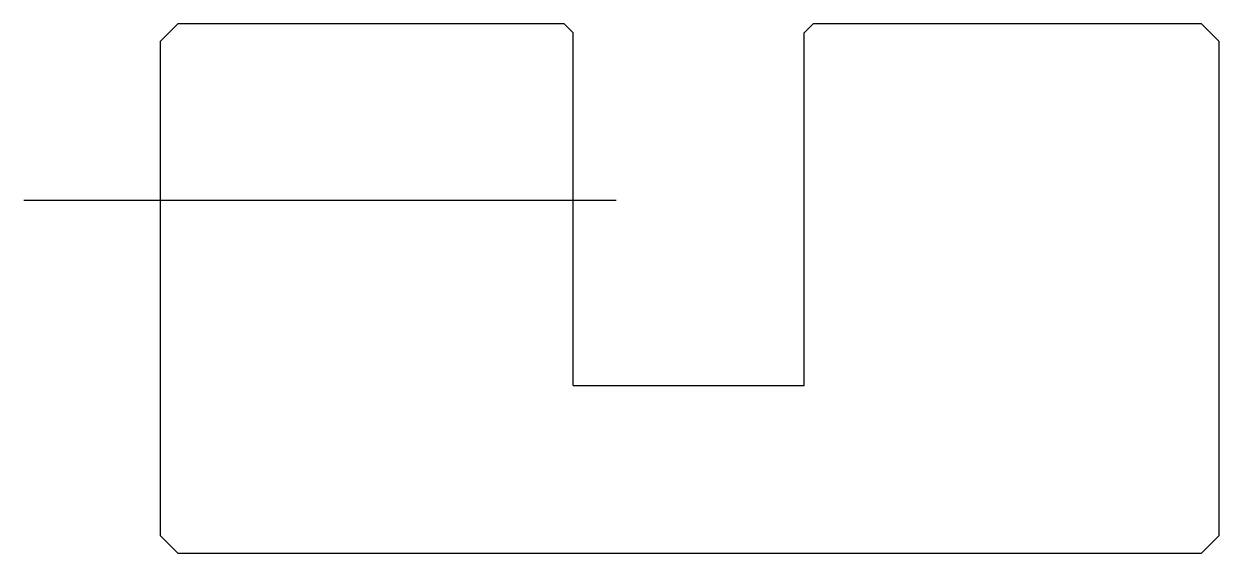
# Model space of a CAD drawing. Header units: metres. Extents: x 47.3 to 115, y 69.9 to 99.9.
import ezdxf

# ---------------------------------------------------------------- set-up
doc = ezdxf.new("R2010")
doc.units = ezdxf.units.M

msp = doc.modelspace()

# ---------------------------------------------------------------- linework, layer by layer
for p, q in [((54.996366, 98.891927), (55.996366, 99.891927)), ((77.896366, 99.891927), (55.996366, 99.891927)), ((78.396366, 99.391927), (77.896366, 99.891927)), ((91.496366, 99.391927), (91.996366, 99.891927)), ((113.996366, 99.891927), (91.996366, 99.891927)), ((114.996366, 98.891927), (113.996366, 99.891927)), ((54.996366, 98.891927), (54.996366, 70.891927)), ((78.396366, 79.391927), (78.396366, 99.391927)), ((91.496366, 79.391927), (91.496366, 99.391927)), ((114.996366, 70.891927), (114.996366, 98.891927)), ((47.282483, 89.891927), (80.84151, 89.891927)), ((78.396366, 79.391927), (91.496366, 79.391927)), ((54.996366, 70.891927), (55.996366, 69.891927)), ((113.996366, 69.891927), (114.996366, 70.891927)), ((55.996366, 69.891927), (113.996366, 69.891927))]:
    msp.add_line(p, q)

doc.saveas('drawing.dxf')
